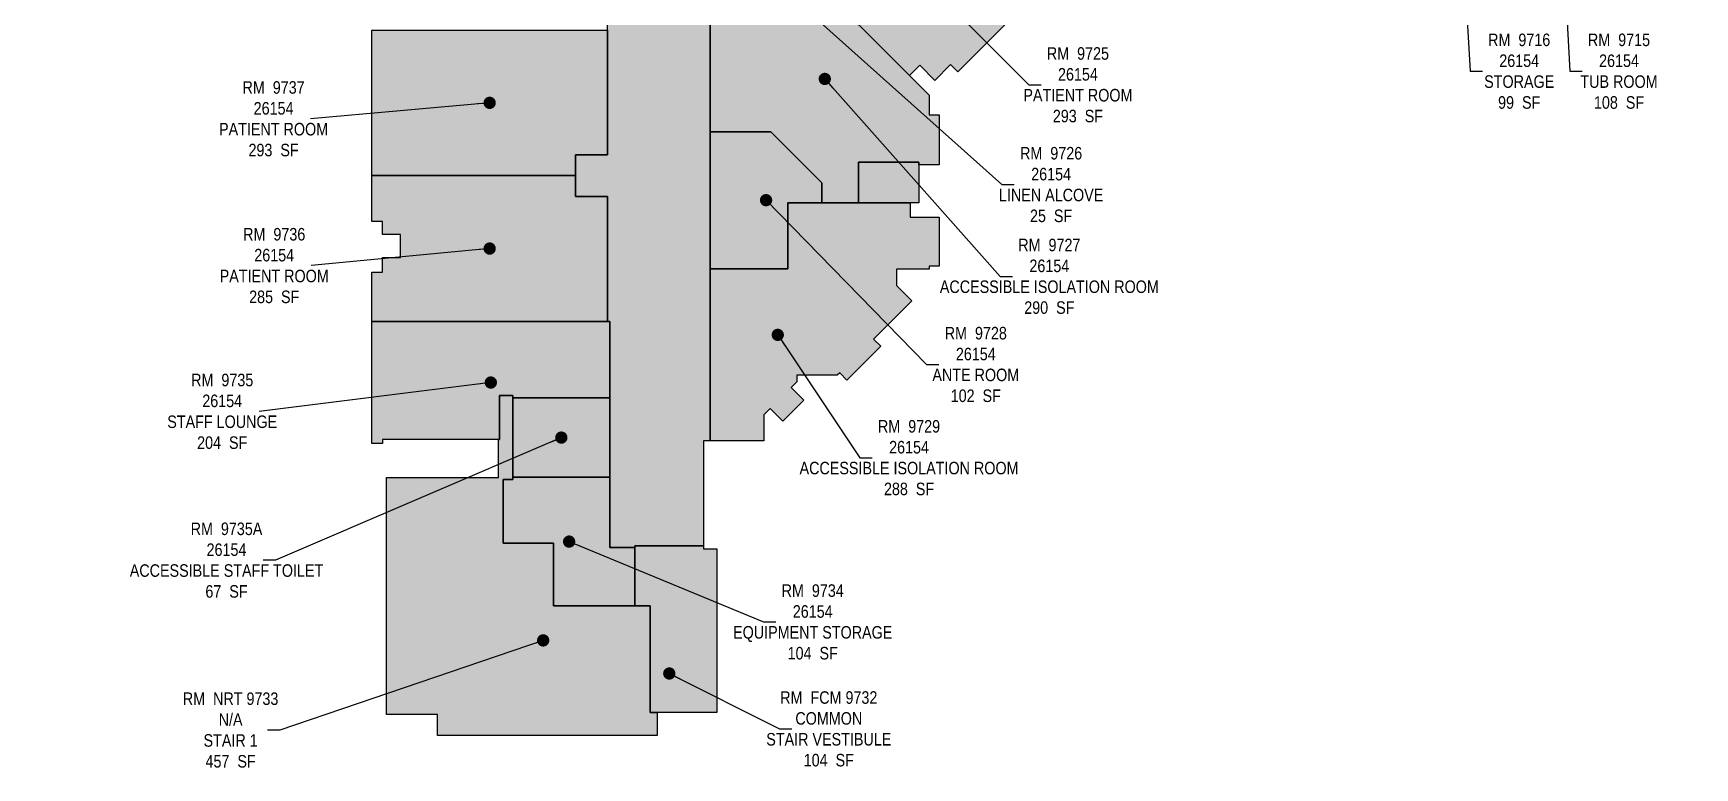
# Model space of a CAD drawing. Header units: inches. Extents: x -420 to 2594, y 2044 to 4362.
# Drawn here: x -420 to 1440, y 2044 to 2865 of the extents above; entities that cross this region are included whole.
import ezdxf

# ---------------------------------------------------------------- set-up
doc = ezdxf.new("R2010")
doc.units = ezdxf.units.IN
doc.header["$LTSCALE"] = 96
doc.header["$MEASUREMENT"] = 0
for name, color, linetype in [('0-LABEL', 3, 'Continuous'), ('1-NRT', 200, 'Continuous'), ('1-NRT-PTN', 253, 'Continuous'), ('3-FCM', 190, 'Continuous'), ('3-FCM-PTN', 9, 'Continuous'), ('4-OCC', 6, 'Continuous'), ('4-OCC-PTN', 95, 'Continuous')]:
    doc.layers.add(name, color=color, linetype=linetype)
doc.styles.add('ArialN', font='ARIALN.TTF')
doc.dimstyles.new('AB-220', dxfattribs={"dimscale": 220, "dimtxt": 0.070312, "dimasz": 0.0625, "dimexe": 0.0625, "dimexo": 0.125, "dimgap": 0.1875, "dimtad": 0, "dimdec": 4, "dimrnd": 0.0625, "dimzin": 0, "dimdsep": 46, "dimlunit": 4, "dimtxsty": 'ArialN', "dimblk": 'ARCHTICK', "dimcen": 0.0625, "dimclrd": 256, "dimclre": 256, "dimclrt": 256, "dimadec": 0, "dimazin": 0, "dimtfac": 1, "dimtdec": 4, "dimtofl": 0, "dimtmove": 2, "dimatfit": 3, "dimldrblk": 'DOT', "dimfxl": 0, "dimfrac": 2, "dimtolj": 1, "dimtzin": 0, "dimlwd": -1, "dimlwe": -1, "dimarcsym": 0})

# ---------------------------------------------------------------- blocks, each defined once
blk = doc.blocks.new('_ArchTick')
at = {"color": 0, "linetype": 'ByBlock', "const_width": 0.15}
blk.add_lwpolyline([(-0.5, -0.5), (0.5, 0.5)], dxfattribs=at)
blk = doc.blocks.new('_Dot')
at = {"lineweight": -2}
blk.add_line((-0.5, 0), (-1, 0), dxfattribs=at)
at = {"const_width": 0.5}
blk.add_lwpolyline([(-0.25, 0, 1), (0.25, 0, 1)], format="xyb", close=True, dxfattribs=at)
blk = doc.blocks.new('tags09')
at = {"layer": '0-LABEL', "char_height": 14, "attachment_point": 5, "style": 'ArialN'}
for s, insert in [('{\\C3;RM  9716\\P26154\\PSTORAGE\\P99  SF}', (1243.3, 2822.5)), ('{\\C3;RM  9715\\P26154\\PTUB ROOM\\P108  SF}', (1355, 2822.5)), ('{\\C3;RM  9725\\P26154\\PPATIENT ROOM\\P293  SF}', (749.5, 2807.3)), ('{\\C3;RM  9737\\P26154\\PPATIENT ROOM\\P293  SF}', (-150.6, 2769.3)), ('{\\C3;RM  9726\\P26154\\PLINEN ALCOVE\\P25  SF}', (719.5, 2695.7)), ('{\\C3;RM  9736\\P26154\\PPATIENT ROOM\\P285  SF}', (-149.9, 2605.1)), ('{\\C3;RM  9727\\P26154\\PACCESSIBLE ISOLATION ROOM\\P290  SF}', (717.5, 2593.1)), ('{\\C3;RM  9728\\P26154\\PANTE ROOM\\P102  SF}', (635.2, 2494.5)), ('{\\C3;RM  9735\\P26154\\PSTAFF LOUNGE\\P204  SF}', (-208.1, 2442.1)), ('{\\C3;RM  9729\\P26154\\PACCESSIBLE ISOLATION ROOM\\P288  SF}', (560.5, 2390.3)), ('{\\C3;RM  9735A\\P26154\\PACCESSIBLE STAFF TOILET\\P67  SF}', (-203.3, 2275.7)), ('{\\C3;RM  9734\\P26154\\PEQUIPMENT STORAGE\\P104  SF}', (452.7, 2206.6)), ('{\\C3;RM  NRT 9733\\PN/A\\PSTAIR 1\\P457  SF}', (-198.7, 2085.7)), ('{\\C3;RM  FCM 9732\\PCOMMON\\PSTAIR VESTIBULE\\P104  SF}', (470.7, 2087))]:
    blk.add_mtext(s, dxfattribs=dict(at, insert=insert))
at = {"layer": '0-LABEL', "annotation_type": 0, "has_hookline": 1, "hookline_direction": 0}
for points, text_width in [([(1146.5, 3538), (1188.3, 2822.5), (1202.1, 2822.5)], 76.8), ([(1260, 3530.1), (1300, 2822.5), (1313.7, 2822.5)], 84.8)]:
    blk.add_leader(points, dimstyle='AB-220', dxfattribs=dict(at, text_width=text_width))
at = {"layer": '0-LABEL', "annotation_type": 0, "has_hookline": 1}
for points, hookline_direction, text_width in [([(386.9, 2943.9), (664.5, 2695.7), (678.2, 2695.7)], 0, 114.7), ([(546.3, 2955.6), (694.5, 2807.3), (708.2, 2807.3)], 0, 119.6), ([(466.2, 2813.9), (662.5, 2593.1), (676.3, 2593.1)], 0, 243.9), ([(91.2, 2787.2), (-109.3, 2769.3)], 1, 119.6), ([(400.5, 2678.3), (580.2, 2494.5), (594, 2494.5)], 0, 95.9), ([(91.2, 2624.2), (-108.6, 2605.1)], 1, 119.6), ([(413.6, 2527.7), (505.5, 2390.3), (519.2, 2390.3)], 0, 243.9), ([(92.5, 2474.4), (-166.9, 2442.1)], 1, 121.4), ([(171.4, 2412.8), (-148.3, 2275.7), (-162.1, 2275.7)], 1, 216.3), ([(180.1, 2296.5), (397.7, 2206.6), (411.5, 2206.6)], 0, 176.1), ([(151.1, 2186), (-143.7, 2085.7), (-157.4, 2085.7)], 1, 104.9), ([(292.2, 2149), (415.7, 2087), (429.5, 2087)], 0, 138.3)]:
    blk.add_leader(points, dimstyle='AB-220', override={"dimfxl": 0.0625}, dxfattribs=dict(at, hookline_direction=hookline_direction, text_width=text_width))

msp = doc.modelspace()

# ---------------------------------------------------------------- hatches: boundary and pattern name
at = {"layer": '1-NRT-PTN'}
h = msp.add_hatch(color=256, dxfattribs=at)
h.dxf.hatch_style = 1
h.paths.add_polyline_path([(571.6, 2720.8), (571.6, 2675.4), (504.1, 2675.4), (504.1, 2720.8)])
h = msp.add_hatch(color=256, dxfattribs=at)
h.dxf.hatch_style = 1
h.paths.add_polyline_path([(270.8, 2224.7), (270.8, 2105.3), (278.6, 2105.3), (278.6, 2079.7), (32.7, 2079.7), (32.7, 2103.1), (-24.4, 2103.1), (-24.4, 2368.1), (101.1, 2368.1), (101.1, 2410.7), (102.3, 2410.7), (102.3, 2459.8), (117.1, 2459.8), (117.1, 2365.8), (106.3, 2365.8), (106.3, 2294.6), (162.5, 2294.6), (162.5, 2224.7)])
at = {"layer": '3-FCM-PTN'}
h = msp.add_hatch(color=256, dxfattribs=at)
h.dxf.hatch_style = 1
edge = h.paths.add_edge_path()
edge.add_arc((897.1, 3300.6), 566.7, 128.8584, 140.3777)
edge.add_line((460.6, 3662), (458.6, 3659.7))
edge.add_line((458.6, 3659.7), (456.7, 3657.3))
edge.add_line((456.7, 3657.3), (449.1, 3647.8))
edge.add_line((449.1, 3647.8), (440.5, 3636.3))
edge.add_line((440.5, 3636.3), (431.7, 3624))
edge.add_line((431.7, 3624), (423.1, 3611.3))
edge.add_line((423.1, 3611.3), (415.4, 3599.3))
edge.add_line((415.4, 3599.3), (408, 3586.9))
edge.add_line((408, 3586.9), (403.8, 3579.6))
edge.add_line((403.8, 3579.6), (396.6, 3566.4))
edge.add_line((396.6, 3566.4), (401.9, 3563.6))
edge.add_line((401.9, 3563.6), (381.7, 3521.4))
edge.add_line((381.7, 3521.4), (382.8, 3520.9))
edge.add_line((382.8, 3520.9), (377, 3506.8))
edge.add_line((377, 3506.8), (371.6, 3492.5))
edge.add_line((371.6, 3492.5), (366.6, 3478.1))
edge.add_line((366.6, 3478.1), (361.9, 3463.5))
edge.add_line((361.9, 3463.5), (357.7, 3448.9))
edge.add_line((357.7, 3448.9), (357.7, 3448.9))
edge.add_line((357.7, 3448.9), (357.7, 3402.8))
edge.add_line((357.7, 3402.8), (376.8, 3402.8))
edge.add_line((376.8, 3402.8), (376.8, 3324.4))
edge.add_line((376.8, 3324.4), (335.9, 3324.4))
edge.add_line((335.9, 3324.4), (335.6, 3313.2))
edge.add_line((335.6, 3313.2), (335.5, 3301.3))
edge.add_line((335.5, 3301.3), (335.5, 3138.8))
edge.add_line((335.5, 3138.8), (394.7, 3138.8))
edge.add_line((394.7, 3138.8), (523.7, 3267.8))
edge.add_line((523.7, 3267.8), (774.3, 3518.4))
edge.add_line((774.3, 3518.4), (814.7, 3477.9))
edge.add_line((814.7, 3477.9), (866.3, 3477.9))
edge.add_line((866.3, 3477.9), (866.3, 3359.9))
edge.add_line((866.3, 3359.9), (846.2, 3359.9))
edge.add_line((846.2, 3359.9), (846.2, 3359.6))
edge.add_line((846.2, 3359.6), (781.7, 3359.6))
edge.add_line((781.7, 3359.6), (781.7, 3351))
edge.add_line((781.7, 3351), (776.6, 3351))
edge.add_line((776.6, 3351), (745.9, 3320.3))
edge.add_line((745.9, 3320.3), (738.9, 3327.3))
edge.add_line((738.9, 3327.3), (642, 3230))
edge.add_line((642, 3230), (667.5, 3204.6))
edge.add_line((667.5, 3204.6), (634.5, 3171.6))
edge.add_line((634.5, 3171.6), (609.1, 3197.1))
edge.add_line((609.1, 3197.1), (338.1, 2926.4))
edge.add_line((338.1, 2926.4), (338.1, 2409.2))
edge.add_line((338.1, 2409.2), (330.6, 2409.2))
edge.add_line((330.6, 2409.2), (330.6, 2291.7))
edge.add_line((330.6, 2291.7), (253.8, 2291.7))
edge.add_line((253.8, 2291.7), (253.8, 2289.8))
edge.add_line((253.8, 2289.8), (225.7, 2289.8))
edge.add_line((225.7, 2289.8), (225.7, 2542.7))
edge.add_line((225.7, 2542.7), (223.1, 2542.7))
edge.add_line((223.1, 2542.7), (223.1, 2682.4))
edge.add_line((223.1, 2682.4), (187.1, 2682.4))
edge.add_line((187.1, 2682.4), (187.1, 2729))
edge.add_line((187.1, 2729), (223.1, 2729))
edge.add_line((223.1, 2729), (223.1, 3008.4))
edge.add_line((223.1, 3008.4), (187.1, 3008.4))
edge.add_line((187.1, 3008.4), (187.1, 3055))
edge.add_line((187.1, 3055), (223.1, 3055))
edge.add_line((223.1, 3055), (223.1, 3287.4))
edge.add_line((223.1, 3287.4), (224.5, 3287.4))
edge.add_line((224.5, 3287.4), (224.7, 3291.4))
edge.add_line((224.7, 3291.4), (225.9, 3342.4))
edge.add_line((225.9, 3342.4), (225.9, 3345))
edge.add_line((225.9, 3345), (226.4, 3351.1))
edge.add_line((226.4, 3351.1), (226.8, 3354.5))
edge.add_line((226.8, 3354.5), (232.7, 3405.2))
edge.add_line((232.7, 3405.2), (233.2, 3409.3))
edge.add_line((233.2, 3409.3), (232.1, 3409.4))
edge.add_line((232.1, 3409.4), (232.7, 3413.2))
edge.add_line((232.7, 3413.2), (241.5, 3447.2))
edge.add_line((241.5, 3447.2), (251.4, 3486.1))
edge.add_line((251.4, 3486.1), (263.7, 3524.4))
edge.add_line((263.7, 3524.4), (274.2, 3558))
edge.add_line((274.2, 3558), (275.7, 3561.4))
edge.add_line((275.7, 3561.4), (276.7, 3561))
edge.add_line((276.7, 3561), (278.4, 3564.7))
edge.add_line((278.4, 3564.7), (303.1, 3616.8))
edge.add_line((303.1, 3616.8), (332.4, 3666.2))
edge.add_line((332.4, 3666.2), (334.5, 3669.7))
edge.add_line((334.5, 3669.7), (333.6, 3670.3))
edge.add_line((333.6, 3670.3), (335.7, 3673.5))
edge.add_line((335.7, 3673.5), (357.6, 3701))
edge.add_line((357.6, 3701), (382.5, 3732.6))
edge.add_line((382.5, 3732.6), (382.5, 3732.6))
edge.add_line((382.5, 3732.6), (384.7, 3735.2))
edge.add_line((384.7, 3735.2), (409.2, 3762.5))
edge.add_line((409.2, 3762.5), (432.5, 3788.9))
edge.add_line((432.5, 3788.9), (435.3, 3791.5))
edge.add_line((435.3, 3791.5), (436, 3790.7))
edge.add_line((436, 3790.7), (439.1, 3793.4))
edge.add_line((439.1, 3793.4), (477.8, 3826.6))
edge.add_line((477.8, 3826.6), (482.7, 3830.9))
edge.add_line((482.7, 3830.9), (488.1, 3834.6))
edge.add_line((488.1, 3834.6), (533.1, 3866.6))
edge.add_line((533.1, 3866.6), (566.8, 3885.7))
edge.add_arc((866.2, 3356.6), 607.9, 115.7328, 119.5031, ccw=False)
edge.add_arc((1453.2, 2159.6), 1941, 115.9929, 116.0015, ccw=False)
edge.add_line((602.5, 3904.3), (651.6, 3803.3))
edge.add_line((651.6, 3803.3), (649.4, 3802.3))
edge.add_line((649.4, 3802.3), (639.7, 3797.4))
edge.add_line((639.7, 3797.4), (630.1, 3792.3))
edge.add_line((630.1, 3792.3), (620.6, 3787))
edge.add_line((620.6, 3787), (615.3, 3792.3))
edge.add_line((615.3, 3792.3), (609.3, 3788.8))
edge.add_line((609.3, 3788.8), (603.7, 3785.5))
edge.add_line((603.7, 3785.5), (591.3, 3777.8))
edge.add_line((591.3, 3777.8), (579.1, 3769.8))
edge.add_line((579.1, 3769.8), (567.2, 3761.5))
edge.add_line((567.2, 3761.5), (544, 3743.9))
edge.add_line((544, 3743.9), (541.5, 3742))
edge.add_line((541.5, 3742), (541.6, 3741.9))
edge.add_line((541.6, 3741.9), (541.6, 3741.9))
h = msp.add_hatch(color=256, dxfattribs=at)
h.dxf.hatch_style = 1
h.paths.add_polyline_path([(345.3, 2105.3), (270.8, 2105.3), (270.8, 2224.7), (253.8, 2224.7), (253.8, 2291.6), (330.6, 2291.6), (330.6, 2288.5), (345.3, 2288.5)])
at = {"layer": '4-OCC-PTN'}
h = msp.add_hatch(color=137, dxfattribs=at)
h.dxf.hatch_style = 1
h.paths.add_polyline_path([(670.6, 2938.8), (661.3, 2929.4), (692, 2898.8), (615.1, 2821.9), (607, 2829.9), (589.4, 2812.3), (572.5, 2829.3), (561, 2817.9), (426.5, 2952.4), (431.6, 2957.5), (400.5, 2988.6), (510.6, 3098.8)])
h = msp.add_hatch(color=137, dxfattribs=at)
h.dxf.hatch_style = 1
h.paths.add_polyline_path([(426.5, 2952.4), (583, 2795.9), (583, 2773.8), (594.3, 2773.8), (594.3, 2717.8), (571.6, 2717.8), (571.6, 2720.8), (504.1, 2720.8), (504.1, 2675.4), (463, 2675.4), (462.9, 2697.7), (448.6, 2712), (405.7, 2754.9), (338.1, 2754.9), (338.1, 2834.5), (338.1, 2926.4), (342.2, 2930.5), (373.3, 2899.3), (419.5, 2945.4)])
h = msp.add_hatch(color=137, dxfattribs=at)
h.dxf.hatch_style = 1
h.paths.add_polyline_path([(223.1, 2868.6), (223.1, 2729), (187.1, 2729), (187.1, 2705.8), (-40.7, 2705.8), (-40.7, 2868.6)])
h = msp.add_hatch(color=137, dxfattribs=at)
h.dxf.hatch_style = 1
h.paths.add_polyline_path([(462.9, 2697.7), (463, 2675.4), (425, 2675.4), (425, 2601.6), (338.1, 2601.6), (338.1, 2754.9), (405.7, 2754.9), (448.6, 2712)])
h = msp.add_hatch(color=137, dxfattribs=at)
h.dxf.hatch_style = 1
h.paths.add_polyline_path([(223.1, 2682.3), (223.1, 2542.6), (-40.7, 2542.6), (-40.7, 2597.8), (-28.9, 2597.8), (-28.9, 2614.2), (-8.5, 2614.2), (-8.5, 2640), (-28.9, 2640), (-28.9, 2654.3), (-40.7, 2654.3), (-40.7, 2705.8), (187.1, 2705.8), (187.1, 2682.3)])
h = msp.add_hatch(color=137, dxfattribs=at)
h.dxf.hatch_style = 1
h.paths.add_polyline_path([(338.1, 2510.5), (338.1, 2601.6), (425, 2601.6), (425, 2675.4), (561.8, 2675.4), (561.8, 2659.3), (594.3, 2659.3), (594.3, 2604.6), (583, 2604.6), (583, 2601.1), (546.6, 2601.1), (546.6, 2583), (563.6, 2565.9), (520.7, 2523), (528.8, 2514.9), (491, 2477.1), (482.9, 2485.2), (480.2, 2482.5), (435.1, 2482.5), (435.1, 2475.3), (428.5, 2468.8), (442.6, 2454.6), (419.3, 2431.3), (405.2, 2445.4), (398.1, 2438.3), (398.1, 2409.1), (338.1, 2409.1)])
h = msp.add_hatch(color=137, dxfattribs=at)
h.dxf.hatch_style = 1
h.paths.add_polyline_path([(225.7, 2542.6), (225.7, 2457.3), (117.1, 2457.3), (117.1, 2459.8), (102.3, 2459.8), (102.3, 2410.7), (-28.8, 2410.7), (-28.8, 2406.1), (-40.7, 2406.1), (-40.7, 2542.6)])
h = msp.add_hatch(color=137, dxfattribs=at)
h.dxf.hatch_style = 1
h.paths.add_polyline_path([(225.7, 2368.4), (117.1, 2368.4), (117.1, 2410.7), (117.1, 2424.3), (117.1, 2457.3), (225.7, 2457.3)])
h = msp.add_hatch(color=137, dxfattribs=at)
h.dxf.hatch_style = 1
h.paths.add_polyline_path([(253.8, 2289.8), (253.8, 2224.7), (162.5, 2224.7), (162.5, 2294.6), (106.3, 2294.6), (106.3, 2365.8), (117.1, 2365.8), (117.1, 2368.4), (225.7, 2368.4), (225.7, 2289.8)])

# ---------------------------------------------------------------- linework, layer by layer
at = {"layer": '1-NRT'}
for points in [[(571.6, 2720.8), (571.6, 2675.4), (504.1, 2675.4), (504.1, 2720.8)], [(270.8, 2224.7), (270.8, 2105.3), (278.6, 2105.3), (278.6, 2079.7), (32.7, 2079.7), (32.7, 2103.1), (-24.4, 2103.1), (-24.4, 2368.1), (101.1, 2368.1), (101.1, 2410.7), (102.3, 2410.7), (102.3, 2459.8), (117.1, 2459.8), (117.1, 2365.8), (106.3, 2365.8), (106.3, 2294.6), (162.5, 2294.6), (162.5, 2224.7), (270.8, 2224.7)]]:
    msp.add_lwpolyline(points, close=True, dxfattribs=at)
at = {"layer": '3-FCM'}
msp.add_lwpolyline([(338.1, 2926.4), (338.1, 2409.2), (330.6, 2409.2), (330.6, 2291.7), (253.8, 2291.7), (253.8, 2289.8), (225.7, 2289.8), (225.7, 2542.7), (223.1, 2542.7), (223.1, 2682.4), (187.1, 2682.4), (187.1, 2729), (223.1, 2729), (223.1, 3008.4)], dxfattribs=at)
msp.add_lwpolyline([(345.3, 2105.3), (270.8, 2105.3), (270.8, 2224.7), (253.8, 2224.7), (253.8, 2291.6), (330.6, 2291.6), (330.6, 2288.5), (345.3, 2288.5)], close=True, dxfattribs=at)
at = {"layer": '4-OCC'}
msp.add_line((405.7, 2754.9), (448.6, 2712), dxfattribs=at)
for points in [[(670.6, 2938.8), (661.3, 2929.4), (692, 2898.8), (615.1, 2821.9), (607, 2829.9), (589.4, 2812.3), (572.5, 2829.3), (561, 2817.9), (426.5, 2952.4), (431.6, 2957.5), (400.5, 2988.6), (510.6, 3098.8), (670.6, 2938.8)], [(426.5, 2952.4), (426.5, 2952.4), (426.5, 2952.4), (583, 2795.9), (583, 2773.8), (594.3, 2773.8), (594.3, 2717.8), (571.6, 2717.8), (571.6, 2720.8), (504.1, 2720.8), (504.1, 2675.4), (463, 2675.4), (462.9, 2697.7), (448.6, 2712), (405.7, 2754.9), (338.1, 2754.9), (338.1, 2834.5), (338.1, 2926.4), (342.2, 2930.5), (373.3, 2899.3), (373.3, 2899.3), (419.5, 2945.4), (426.5, 2952.4)], [(223.1, 2868.6), (223.1, 2729), (187.1, 2729), (187.1, 2705.8), (-40.7, 2705.8), (-40.7, 2868.6)], [(462.9, 2697.7), (463, 2675.4), (425, 2675.4), (425, 2601.6), (338.1, 2601.6), (338.1, 2754.9), (405.7, 2754.9), (448.6, 2712)], [(223.1, 2682.3), (223.1, 2542.6), (-40.7, 2542.6), (-40.7, 2597.8), (-28.9, 2597.8), (-28.9, 2614.2), (-8.5, 2614.2), (-8.5, 2640), (-28.9, 2640), (-28.9, 2654.3), (-40.7, 2654.3), (-40.7, 2705.8), (187.1, 2705.8), (187.1, 2682.3)], [(338.1, 2510.5), (338.1, 2601.6), (425, 2601.6), (425, 2675.4), (561.8, 2675.4), (561.8, 2659.3), (594.3, 2659.3), (594.3, 2604.6), (583, 2604.6), (583, 2601.1), (546.6, 2601.1), (546.6, 2583), (563.6, 2565.9), (520.7, 2523), (528.8, 2514.9), (491, 2477.1), (482.9, 2485.2), (480.2, 2482.5), (435.1, 2482.5), (435.1, 2475.3), (428.5, 2468.8), (442.6, 2454.6), (419.3, 2431.3), (405.2, 2445.4), (398.1, 2438.3), (398.1, 2409.1), (338.1, 2409.1), (338.1, 2510.5)], [(225.7, 2542.6), (225.7, 2457.3), (117.1, 2457.3), (117.1, 2459.8), (102.3, 2459.8), (102.3, 2410.7), (-28.8, 2410.7), (-28.8, 2406.1), (-40.7, 2406.1), (-40.7, 2542.6)], [(225.7, 2368.4), (117.1, 2368.4), (117.1, 2410.7), (117.1, 2424.3), (117.1, 2457.3), (225.7, 2457.3)], [(253.8, 2289.8), (253.8, 2224.7), (162.5, 2224.7), (162.5, 2294.6), (106.3, 2294.6), (106.3, 2365.8), (117.1, 2365.8), (117.1, 2368.4), (225.7, 2368.4), (225.7, 2289.8)]]:
    msp.add_lwpolyline(points, close=True, dxfattribs=at)

# ---------------------------------------------------------------- block references
at = {"layer": '0-LABEL'}
msp.add_blockref('tags09', (0, 0), dxfattribs=at)

doc.saveas('drawing.dxf')
